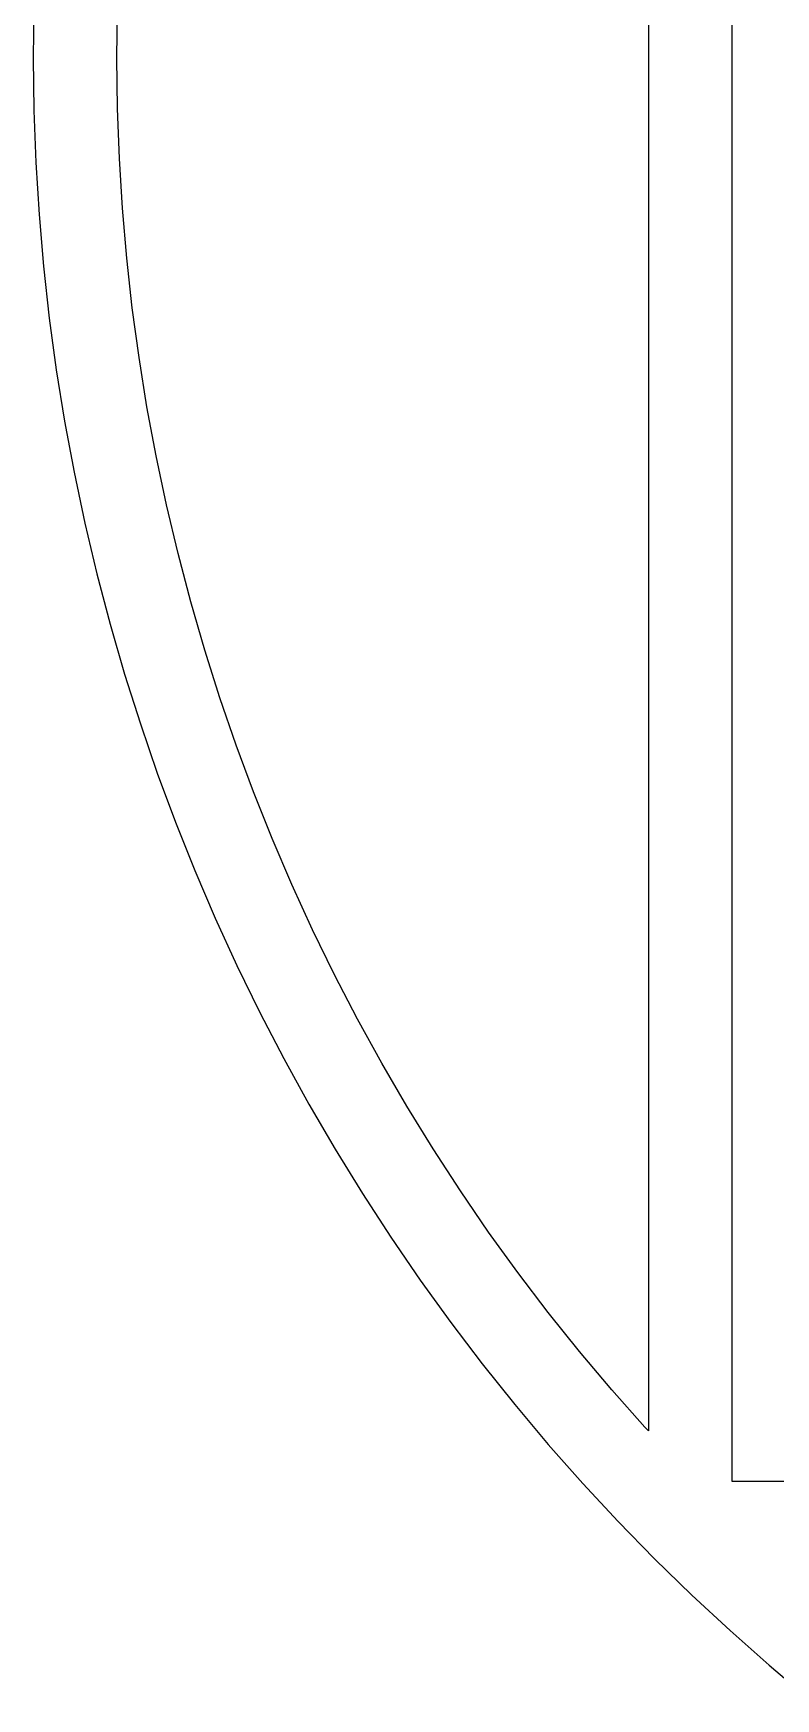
# Model space of a CAD drawing. Extents: x -18 to 83, y -18 to 83.
# Drawn here: x -18.45 to -0.71, y -6.94 to 32.85 of the extents above; entities that cross this region are included whole.
import ezdxf

# ---------------------------------------------------------------- set-up
doc = ezdxf.new("R2010")
doc.units = 0

msp = doc.modelspace()

# ---------------------------------------------------------------- linework, layer by layer
for p, q in [((-1.75, -1.75), (-1.75, 66.25)), ((-3.75, 65.0457), (-3.75, -0.54568)), ((-18.4347, 33.4942), (-18.45, 32.25)), ((-16.45, 32.25), (-16.4353, 33.4451)), ((-18.45, 32.25), (-18.4347, 31.0058)), ((-16.4353, 31.0548), (-16.45, 32.25)), ((-16.3913, 29.8604), (-16.4353, 31.0548)), ((-18.4347, 31.0058), (-18.3889, 29.7623)), ((-16.318, 28.6674), (-16.3913, 29.8604)), ((-18.3889, 29.7623), (-18.3126, 28.5203)), ((-16.2155, 27.4766), (-16.318, 28.6674)), ((-18.3126, 28.5203), (-18.2059, 27.2805)), ((-16.0837, 26.2886), (-16.2155, 27.4766)), ((-18.2059, 27.2805), (-18.0687, 26.0438)), ((-15.9229, 25.1042), (-16.0837, 26.2886)), ((-18.0687, 26.0438), (-17.9012, 24.8108)), ((-15.733, 23.9241), (-15.9229, 25.1042)), ((-17.9012, 24.8108), (-17.7036, 23.5822)), ((-15.5142, 22.7491), (-15.733, 23.9241)), ((-17.7036, 23.5822), (-17.4758, 22.3589)), ((-15.2667, 21.5798), (-15.5142, 22.7491)), ((-17.4758, 22.3589), (-17.2181, 21.1416)), ((-14.9905, 20.4169), (-15.2667, 21.5798)), ((-17.2181, 21.1416), (-16.9306, 19.9309)), ((-14.6859, 19.2611), (-14.9905, 20.4169)), ((-16.9306, 19.9309), (-16.6134, 18.7277)), ((-14.353, 18.1131), (-14.6859, 19.2611)), ((-16.6134, 18.7277), (-16.2669, 17.5326)), ((-13.992, 16.9737), (-14.353, 18.1131)), ((-16.2669, 17.5326), (-15.8911, 16.3463)), ((-13.6032, 15.8435), (-13.992, 16.9737)), ((-15.8911, 16.3463), (-15.4863, 15.1697)), ((-13.1867, 14.7231), (-13.6032, 15.8435)), ((-15.4863, 15.1697), (-15.0527, 14.0033)), ((-12.7429, 13.6133), (-13.1867, 14.7231)), ((-15.0527, 14.0033), (-14.5907, 12.8479)), ((-12.272, 12.5147), (-12.7429, 13.6133)), ((-14.5907, 12.8479), (-14.1004, 11.7043)), ((-11.7743, 11.4281), (-12.272, 12.5147)), ((-14.1004, 11.7043), (-13.5822, 10.573)), ((-11.25, 10.3539), (-11.7743, 11.4281)), ((-13.5822, 10.573), (-13.0365, 9.4547)), ((-10.6996, 9.29297), (-11.25, 10.3539)), ((-13.0365, 9.4547), (-12.4634, 8.35017)), ((-10.1232, 8.24585), (-10.6996, 9.29297)), ((-12.4634, 8.35017), (-11.8634, 7.26006)), ((-9.52138, 7.2132), (-10.1232, 8.24585)), ((-11.8634, 7.26006), (-11.2368, 6.18498)), ((-8.89436, 6.1956), (-9.52138, 7.2132)), ((-11.2368, 6.18498), (-10.5841, 5.12561)), ((-8.24257, 5.19373), (-8.89436, 6.1956)), ((-7.56638, 4.20813), (-8.24257, 5.19373)), ((-10.5841, 5.12561), (-9.9055, 4.08258)), ((-9.9055, 4.08258), (-9.20154, 3.05652)), ((-6.8662, 3.23944), (-7.56638, 4.20813)), ((-6.14246, 2.28821), (-6.8662, 3.23944)), ((-9.20154, 3.05652), (-8.47261, 2.04803)), ((-8.47261, 2.04803), (-7.71916, 1.05775)), ((-5.3956, 1.35504), (-6.14246, 2.28821)), ((-4.62607, 0.44048), (-5.3956, 1.35504)), ((-7.71916, 1.05775), (-6.94162, 0.08626)), ((-3.8343, -0.45491), (-4.62607, 0.44048)), ((-6.94162, 0.08626), (-6.14049, -0.86586)), ((-3.75, -0.54568), (-3.8343, -0.45491)), ((-6.14049, -0.86586), (-5.31621, -1.79803)), ((-5.31621, -1.79803), (-4.46931, -2.7097)), ((66.25, -1.75), (-1.75, -1.75)), ((-4.46931, -2.7097), (-3.60031, -3.60031)), ((-3.60031, -3.60031), (-2.7097, -4.46931)), ((-2.7097, -4.46931), (-1.79803, -5.31621)), ((-1.79803, -5.31621), (-0.86586, -6.14049)), ((-0.86586, -6.14049), (0.08626, -6.94162))]:
    msp.add_line(p, q)

doc.saveas('drawing.dxf')
